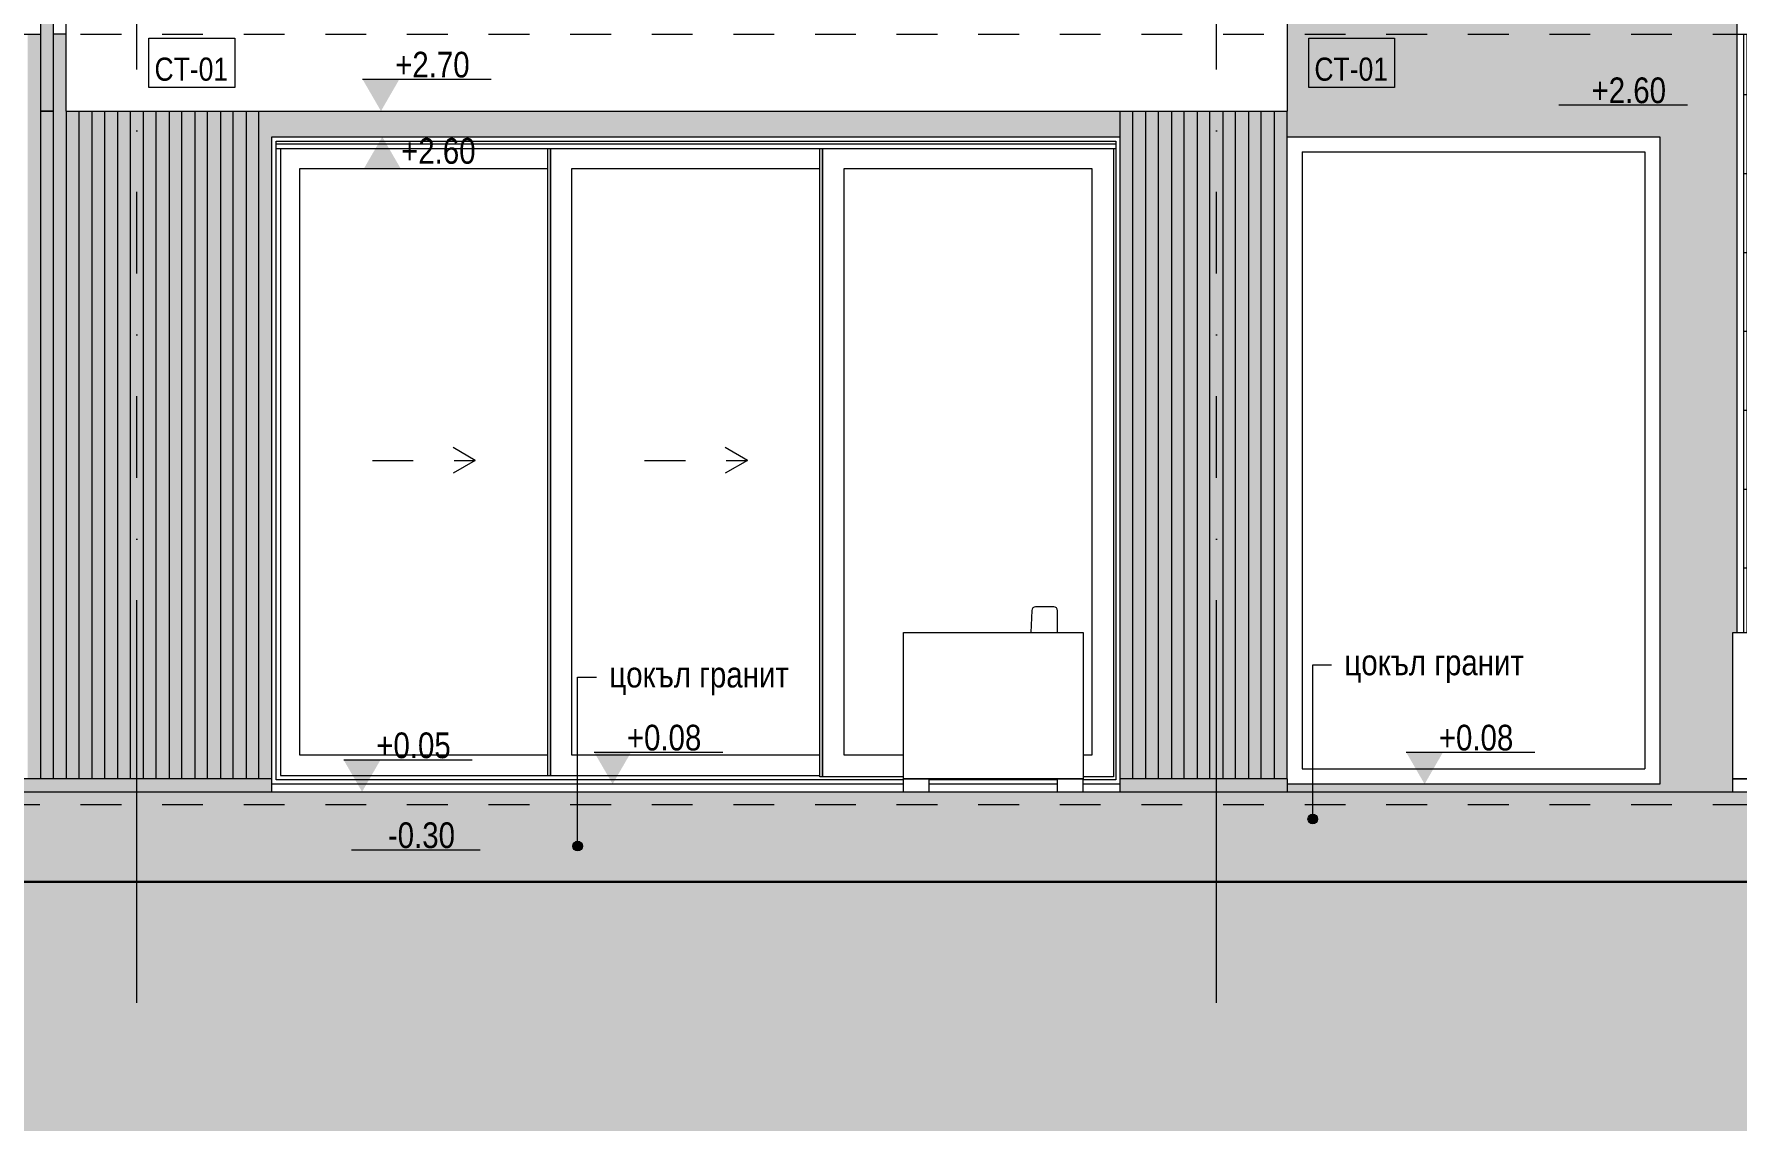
# Model space of a CAD drawing. Header units: centimetres. Extents: x -1923 to 51, y -127 to 807.
# Drawn here: x -1392 to -729, y -127 to 300 of the extents above; entities that cross this region are included whole.
import ezdxf

# ---------------------------------------------------------------- set-up
doc = ezdxf.new("R2010")
doc.units = ezdxf.units.CM
doc.linetypes.add('Dash', pattern=[31.75, 15.875, -15.875])
doc.linetypes.add('Dash dot', pattern=[79.375, 31.75, -23.8125, 0, -23.8125])
for name, color, linetype, lineweight in [('A-ANNO-NOTE', 7, 'Continuous', 9), ('A-AREA', 7, 'Continuous', 9), ('A-DETL-GENF', 7, 'Continuous', 9), ('A-FLOR', 7, 'Continuous', 9), ('A-FLOR-LEVL', 7, 'Continuous', 9), ('A-FLOR-PATT', 7, 'Continuous', 9), ('A-GLAZ', 7, 'Continuous', 5), ('A-GLAZ-CWMG', 7, 'Continuous', 9), ('A-GLAZ-HDLN', 7, 'Dash', 5), ('A-WALL', 7, 'Continuous', 9), ('A-WALL-IDEN', 7, 'Continuous', 9), ('A-WALL-PATT', 7, 'Continuous', 9), ('G-ANNO-DIMS', 7, 'Continuous', 9), ('G-ANNO-TEXT', 7, 'Continuous', 9), ('I-FURN', 7, 'Continuous', 9), ('S-GRID', 7, 'Continuous', 9)]:
    doc.layers.add(name, color=color, linetype=linetype, lineweight=lineweight)
doc.layers.add('A-DETL', color=7, linetype='Continuous', lineweight=9, true_color=0x008000)
doc.styles.add('Arial Narrow', font='ARIALN.TTF', dxfattribs={"height": 10})
doc.styles.add('Arial Narrow_1', font='ARIALN.TTF', dxfattribs={"height": 10})
doc.styles.add('Arial Narrow_3', font='ARIALN.TTF', dxfattribs={"height": 9})

# ---------------------------------------------------------------- blocks, each defined once
blk = doc.blocks.new('Sofa-10 - 900 x 700-1663874-СЕВЕР')
at = {"layer": 'I-FURN'}
for p, q in [((-1003.49, 75.56), (-1003.84, 67)), ((-994.93, 77), (-1001.99, 77)), ((-993.43, 67), (-993.43, 75.5)), ((-1053.43, 10), (-1053.43, 67)), ((-1053.43, 67), (-983.43, 67)), ((-983.43, 67), (-983.43, 10)), ((-1053.43, 10), (-1043.43, 10)), ((-1053.43, 5), (-1053.43, 10)), ((-983.43, 10), (-1053.43, 10)), ((-1043.43, 5), (-1043.43, 10)), ((-993.43, 10), (-983.43, 10)), ((-993.43, 5), (-993.43, 10)), ((-983.43, 5), (-983.43, 10))]:
    blk.add_line(p, q, dxfattribs=at)
for centre, start, end in [((-1001.99, 75.5), 90, 177.67847), ((-994.93, 75.5), 360, 90)]:
    blk.add_arc(centre, 1.5, start, end, dxfattribs=at)
blk = doc.blocks.new('Sofa-10 - 900 x 700-V1-СЕВЕР')
at = {"layer": 'I-FURN'}
for p, q in [((-688.33, 75.56), (-688.57, 67)), ((-682.28, 77), (-687.27, 77)), ((-632.78, 77), (-682.28, 77)), ((-681.21, 67), (-681.21, 75.5)), ((-631.72, 75.5), (-631.72, 67)), ((-730.71, 10), (-730.71, 67)), ((-730.71, 67), (-681.21, 67)), ((-681.21, 67), (-617.57, 67)), ((-681.21, 67), (-681.21, 10)), ((-617.57, 10), (-617.57, 67)), ((-730.71, 10), (-723.64, 10)), ((-730.71, 5), (-730.71, 10)), ((-681.21, 10), (-730.71, 10)), ((-723.64, 5), (-723.64, 10)), ((-716.57, 5), (-716.57, 10)), ((-688.29, 10), (-681.21, 10)), ((-688.29, 5), (-688.29, 10)), ((-681.21, 10), (-674.14, 10)), ((-681.21, 5), (-681.21, 10)), ((-617.57, 10), (-681.21, 10)), ((-674.14, 10), (-674.14, 5)), ((-667.07, 5), (-667.07, 10)), ((-660, 5), (-660, 10)), ((-631.72, 5), (-631.72, 10)), ((-624.65, 10), (-617.57, 10)), ((-624.65, 10), (-624.65, 5)), ((-617.57, 5), (-617.57, 10))]:
    blk.add_line(p, q, dxfattribs=at)
for centre, start_param, end_param in [((-687.27, 75.5), 0, 1.530278), ((-682.28, 75.5), 4.712389, 6.283185), ((-632.78, 75.5), 4.712389, 6.283185)]:
    blk.add_ellipse(centre, major_axis=(0, 1.5), ratio=0.707107, start_param=start_param, end_param=end_param, dxfattribs=at)
blk = doc.blocks.new('SLIDING - TRIPLE - SL_SL_SL - 330x252-2510809-СЕВЕР')
at = {"layer": 'A-GLAZ'}
for p, q in [((-1297.44, 258.3), (-970.84, 258.3)), ((-1297.44, 257.21), (-1297.44, 258.3)), ((-1297.44, 255.25), (-1297.44, 257.21)), ((-1297.44, 257.21), (-970.84, 257.21)), ((-1297.44, 9.7), (-1297.44, 255.25)), ((-970.84, 255.25), (-1297.44, 255.25)), ((-1295.74, 255.25), (-1295.74, 11.4)), ((-1191.79, 11.4), (-1191.79, 255.25)), ((-1190.76, 255.25), (-1190.76, 11.4)), ((-1190.76, 11.4), (-1190.76, 255.25)), ((-1085.96, 10.8), (-1085.96, 255.25)), ((-1084.93, 10.8), (-1084.93, 255.25)), ((-1084.93, 255.25), (-1084.93, 10.8)), ((-971.69, 255.25), (-971.69, 10.8)), ((-970.84, 258.3), (-970.84, 257.21)), ((-970.84, 257.21), (-970.84, 255.25)), ((-970.84, 255.25), (-970.84, 9.7)), ((-1288.19, 19.2), (-1288.19, 247.65)), ((-1288.19, 247.65), (-1191.79, 247.65)), ((-1182.36, 19.2), (-1182.36, 247.65)), ((-1182.36, 247.65), (-1085.96, 247.65)), ((-1076.53, 19.2), (-1076.53, 247.65)), ((-1076.53, 247.65), (-980.09, 247.65)), ((-980.09, 247.65), (-980.09, 19.2)), ((-1191.79, 19.2), (-1288.19, 19.2)), ((-1085.96, 19.2), (-1182.36, 19.2)), ((-1053.43, 19.2), (-1076.53, 19.2)), ((-980.09, 19.2), (-983.43, 19.2)), ((-1053.43, 8), (-1299.14, 8)), ((-1053.43, 9.7), (-1297.44, 9.7)), ((-1295.74, 11.4), (-1085.96, 11.4)), ((-1084.93, 10.8), (-1085.96, 10.8)), ((-1053.43, 10.8), (-1084.93, 10.8)), ((-993.43, 9.7), (-1043.43, 9.7)), ((-993.43, 8), (-1043.43, 8)), ((-971.69, 10.8), (-983.43, 10.8)), ((-970.84, 9.7), (-983.43, 9.7)), ((-969.14, 8), (-983.43, 8))]:
    blk.add_line(p, q, dxfattribs=at)
at = {"layer": 'A-GLAZ-HDLN'}
for p, q in [((-1259.98, 134), (-1219.98, 134)), ((-1219.98, 134), (-1228.64, 139)), ((-1219.98, 134), (-1228.64, 129)), ((-1154.14, 134), (-1114.14, 134)), ((-1114.14, 134), (-1122.8, 139)), ((-1114.14, 134), (-1122.8, 129))]:
    blk.add_line(p, q, dxfattribs=at)
blk = doc.blocks.new('SINGLE - F - 145x252-2508675-СЕВЕР')
at = {"layer": 'A-GLAZ'}
for p, q in [((-898.24, 254.1), (-898.24, 13.9)), ((-898.24, 254.1), (-765.04, 254.1)), ((-765.04, 254.1), (-765.04, 13.9)), ((-898.24, 13.9), (-765.04, 13.9))]:
    blk.add_line(p, q, dxfattribs=at)
blk = doc.blocks.new('Rectangular Mullion - TEC_LAMEL-2326487-СЕВЕР')
at = {"layer": 'A-GLAZ-CWMG', "true_color": 0xcfc6ba}
blk.add_hatch(color=9, dxfattribs=at).paths.add_polyline_path([(-969.19, 10), (-964.19, 10), (-964.19, 270), (-969.19, 270), (-969.19, 14.5)])
at = {"layer": 'A-GLAZ-CWMG'}
for p, q in [((-969.19, 270), (-969.19, 10)), ((-964.19, 10), (-964.19, 270)), ((-964.19, 10), (-969.19, 10))]:
    blk.add_line(p, q, dxfattribs=at)
blk = doc.blocks.new('Rectangular Mullion - TEC_LAMEL-2511645-СЕВЕР')
at = {"layer": 'A-GLAZ-CWMG', "true_color": 0xcfc6ba}
h = blk.add_hatch(color=9, dxfattribs=at)
h.paths.add_polyline_path([(-1389.14, 270), (-1384.14, 270), (-1384.14, 622.08), (-1389.14, 620.93), (-1389.14, 281.86)])
h.paths.add_polyline_path([(-1389.14, 626.06), (-1385.08, 626.99), (-1385.6, 626.99), (-1389.14, 626.17)])
at = {"layer": 'A-GLAZ-CWMG'}
for p, q in [((-1389.14, 626.17), (-1389.14, 626.06)), ((-1385.6, 626.99), (-1385.08, 626.99)), ((-1389.14, 620.93), (-1389.14, 270)), ((-1384.14, 270), (-1384.14, 622.08)), ((-1384.14, 270), (-1389.14, 270))]:
    blk.add_line(p, q, dxfattribs=at)
blk = doc.blocks.new('Rectangular Mullion - TEC_LAMEL-V5-СЕВЕР')
at = {"layer": 'A-GLAZ-CWMG', "true_color": 0xcfc6ba}
blk.add_hatch(color=9, dxfattribs=at).paths.add_polyline_path([(-1414.14, 10), (-1414.14, 270), (-1419.14, 270), (-1419.14, 10), (-1416.04, 10)])
at = {"layer": 'A-GLAZ-CWMG'}
for p, q in [((-1419.14, 270), (-1414.14, 270)), ((-1419.14, 270), (-1419.14, 10)), ((-1414.14, 10), (-1414.14, 270)), ((-1414.14, 10), (-1419.14, 10))]:
    blk.add_line(p, q, dxfattribs=at)
blk = doc.blocks.new('Spot Elevations - ELEVATION_PROJECT-150941-СЕВЕР')
at = {"layer": 'A-ANNO-NOTE'}
blk.add_hatch(color=256, dxfattribs=at).paths.add_polyline_path([(-1811.3, 587.27), (-1796.99, 587.27), (-1804.14, 574.88)])
blk.add_line((-1811.3, 587.27), (-1761.3, 587.27), dxfattribs=at)

msp = doc.modelspace()

# ---------------------------------------------------------------- hatches: boundary and pattern name
at = {"layer": 'A-DETL-GENF'}
h = msp.add_hatch(dxfattribs=at)
h.set_pattern_fill('FP1_14', color=256, style=0, pattern_type=2)
h.set_pattern_definition([(0, (-778.366, 0), (19.05, 19.05), [19.05, -19.05]), (0, (-778.366, 7.144), (19.05, 19.05), [19.05, -19.05]), (0, (-778.366, 14.287), (19.05, 19.05), [19.05, -19.05]), (90, (-775.985, 16.669), (-19.05, 19.05), [19.05, -19.05]), (90, (-768.841, 16.669), (-19.05, 19.05), [19.05, -19.05]), (90, (-761.697, 16.669), (-19.05, 19.05), [19.05, -19.05])])
h.paths.add_polyline_path([(-204.4, -127.05), (41, -127.05), (41, -30), (-1922.17, -30), (-1922.17, -127.05), (-449.79, -127.05)])
at = {"layer": 'A-FLOR-PATT', "lineweight": 5, "true_color": 0xebebeb}
msp.add_hatch(color=7, dxfattribs=at).paths.add_polyline_path([(-572.49, 0), (-567.64, 0), (-567.64, 5), (-1414.14, 5), (-1414.14, 0), (-587.83, 0)])
at = {"layer": 'A-WALL-PATT', "lineweight": 5, "true_color": 0x787878}
h = msp.add_hatch(color=8, dxfattribs=at)
h.paths.add_polyline_path([(-503.47, 270), (-264.14, 270), (-264.14, 325), (-669.14, 325), (-669.14, 270), (-511.14, 270)])
h.paths.add_polyline_path([(-879.24, 300), (-729.14, 300), (-729.14, 325), (-904.14, 325), (-904.14, 300)])
at = {"layer": 'A-WALL-PATT', "true_color": 0x787878}
h = msp.add_hatch(color=8, dxfattribs=at)
h.paths.add_polyline_path([(-879.98, 5), (-730.71, 5), (-730.71, 67), (-729.14, 67), (-729.14, 300), (-904.14, 300), (-904.14, 260), (-759.14, 260), (-759.14, 8), (-904.14, 8), (-904.14, 5), (-903.64, 5)])
h.paths.add_polyline_path([(-1344.14, 10), (-1339.14, 10), (-1339.14, 270), (-1344.14, 270), (-1344.14, 14.5)])
h.paths.add_polyline_path([(-1349.14, 10), (-1349.14, 270), (-1354.14, 270), (-1354.14, 10)])
h.paths.add_polyline_path([(-1359.14, 10), (-1359.14, 270), (-1364.14, 270), (-1364.14, 10)])
h.paths.add_polyline_path([(-1369.14, 10), (-1369.14, 270), (-1374.14, 270), (-1374.14, 10), (-1370.03, 10)])
h.paths.add_polyline_path([(-940.58, 10), (-939.19, 10), (-939.19, 270), (-944.19, 270), (-944.19, 10)])
h.paths.add_polyline_path([(-1414.14, 10), (-1409.14, 10), (-1409.14, 300), (-1414.14, 300), (-1414.14, 14.5)])
h.paths.add_polyline_path([(-1404.14, 10), (-1399.14, 10), (-1399.14, 300), (-1404.14, 300), (-1404.14, 14.5)])
h.paths.add_polyline_path([(-1334.14, 10), (-1329.14, 10), (-1329.14, 270), (-1334.14, 270), (-1334.14, 14.5)])
h.paths.add_polyline_path([(-1324.14, 10), (-1319.14, 10), (-1319.14, 270), (-1324.14, 270), (-1324.14, 14.5)])
h.paths.add_polyline_path([(-1394.14, 10), (-1389.14, 10), (-1389.14, 300), (-1394.14, 300), (-1394.14, 30.23)])
h.paths.add_polyline_path([(-1384.14, 10), (-1379.14, 10), (-1379.14, 300), (-1384.14, 300), (-1384.14, 30.23)])
h.paths.add_polyline_path([(-934.19, 10), (-929.19, 10), (-929.19, 270), (-934.19, 270), (-934.19, 30.23)])
h.paths.add_polyline_path([(-924.19, 10), (-919.19, 10), (-919.19, 270), (-924.19, 270), (-924.19, 30.23)])
h.paths.add_polyline_path([(-914.19, 10), (-909.19, 10), (-909.19, 270), (-914.19, 270), (-914.19, 30.23)])
h.paths.add_polyline_path([(-1314.14, 10), (-1309.14, 10), (-1309.14, 270), (-1314.14, 270), (-1314.14, 14.5)])
h.paths.add_polyline_path([(-1299.14, 10), (-1299.14, 260), (-969.19, 260), (-969.19, 270), (-1304.14, 270), (-1304.14, 10)])
h.paths.add_polyline_path([(-1724.14, 10), (-1724.14, 300), (-1729.14, 300), (-1729.14, 10)])
h.paths.add_polyline_path([(-1734.14, 10), (-1734.14, 300), (-1738.12, 300), (-1738.12, 10)])
h.paths.add_polyline_path([(-949.19, 10), (-949.19, 270), (-954.19, 269.98), (-954.19, 10)])
h.paths.add_polyline_path([(-964.19, 10), (-959.19, 10), (-959.19, 270), (-964.19, 270), (-964.19, 14.5)])
h.paths.add_polyline_path([(-1462.05, 260), (-1419.14, 260), (-1419.14, 300), (-1719.14, 300), (-1719.14, 260), (-1492.72, 260)])
at = {"layer": 'A-WALL-PATT', "true_color": 0x8b8b8b}
h = msp.add_hatch(dxfattribs=at)
h.set_pattern_fill('FP1_6', color=252, style=0, pattern_type=2)
h.set_pattern_definition([(0, (-643.89, 0), (16.51, 30.709), [0.8382, -15.672]), (90, (-660.4, 0), (-16.51, 30.709), [30.709, 0]), (90, (-659.13, 0), (-16.51, 30.709), [30.709, 0])])
h.paths.add_polyline_path([(-716.57, 5), (-688.29, 5), (-688.29, 10), (-716.57, 10), (-716.57, 6.63)])
h.paths.add_polyline_path([(-725.86, 67), (-688.57, 67), (-688.28, 75.94), (-688.17, 76.28), (-688, 76.58), (-687.78, 76.81), (-687.53, 76.95), (-687.27, 77), (-669.14, 77), (-669.14, 300), (-729.14, 300), (-729.14, 67)])
at = {"layer": 'A-WALL-PATT', "lineweight": 5, "true_color": 0xebebeb}
for points in [[(-1414.14, 5), (-1299.14, 5), (-1299.14, 10), (-1419.14, 10), (-1419.14, 5), (-1414.86, 5)], [(-909.91, 5), (-904.14, 5), (-904.14, 10), (-969.14, 10), (-969.14, 5), (-940.58, 5)], [(-1414.14, -30), (-567.64, -30), (-567.64, 0), (-1414.14, 0), (-1414.14, -1.23)]]:
    msp.add_hatch(color=7, dxfattribs=at).paths.add_polyline_path(points)
at = {"layer": 'G-ANNO-TEXT'}
h = msp.add_hatch(color=256, dxfattribs=at)
edge = h.paths.add_edge_path()
edge.add_arc((-894.16, -5.6), 1.87, 0, 360)
h = msp.add_hatch(color=256, dxfattribs=at)
edge = h.paths.add_edge_path()
edge.add_arc((-1180.16, -16.15), 1.88, 0, 360)

# ---------------------------------------------------------------- linework, layer by layer
at = {"layer": 'A-AREA'}
msp.add_line((-1379.14, 300), (-1384.14, 300), dxfattribs=at)
at = {"layer": 'A-DETL', "color": 7, "lineweight": 30}
msp.add_line((41, -30), (-1922.17, -30), dxfattribs=at)
at = {"layer": 'A-FLOR'}
msp.add_line((-1814.14, 5), (-199.14, 5), dxfattribs=at)
at = {"layer": 'A-FLOR-LEVL', "linetype": 'Dash'}
for p, q in [((-1881.56, 300), (-17.46, 300)), ((-1881.56, 0), (-17.46, 0))]:
    msp.add_line(p, q, dxfattribs=at)
at = {"layer": 'A-WALL'}
for p, q in [((-729.14, 730.58), (-729.14, 67)), ((-904.14, 553.81), (-904.14, 270)), ((-1379.14, 270), (-1379.14, 325)), ((-1379.14, 270), (-904.14, 270)), ((-1299.14, 5), (-1299.14, 260)), ((-1299.14, 260), (-969.19, 260)), ((-904.14, 10), (-904.14, 260)), ((-904.14, 260), (-759.14, 260)), ((-759.14, 260), (-759.14, 8)), ((-1299.14, 10), (-1419.14, 10)), ((-969.14, 5), (-969.14, 10)), ((-904.14, 10), (-969.14, 10)), ((-904.14, 10), (-904.14, 5)), ((-759.14, 8), (-904.14, 8))]:
    msp.add_line(p, q, dxfattribs=at)
at = {"layer": 'A-WALL-IDEN', "flags": 128}
for points in [[(-1347.01, 298.45), (-1313.56, 298.45), (-1313.56, 279.25), (-1347.01, 279.25)], [(-895.76, 298.45), (-862.31, 298.45), (-862.31, 279.25), (-895.76, 279.25)]]:
    msp.add_lwpolyline(points, close=True, dxfattribs=at)
at = {"layer": 'G-ANNO-TEXT'}
for p, q in [((-894.16, 54.36), (-886.84, 54.36)), ((-894.16, -5.6), (-894.16, 54.36)), ((-1180.16, 49.61), (-1172.84, 49.61)), ((-1180.16, -16.15), (-1180.16, 49.61))]:
    msp.add_line(p, q, dxfattribs=at)
for centre, radius in [((-894.16, -5.6), 1.87), ((-1180.16, -16.15), 1.88)]:
    msp.add_circle(centre, radius, dxfattribs=at)
at = {"layer": 'S-GRID', "color": 1, "linetype": 'Dash dot', "lineweight": 18, "true_color": 0xff0000}
for p, q in [((-1351.64, 47.81), (-1351.64, 652.09)), ((-931.64, 47.81), (-931.64, 652.09))]:
    msp.add_line(p, q, dxfattribs=at)
at = {"layer": 'S-GRID', "color": 1, "lineweight": 18, "true_color": 0xff0000}
for p, q in [((-1351.64, -77.19), (-1351.64, 47.81)), ((-931.64, -77.19), (-931.64, 47.81))]:
    msp.add_line(p, q, dxfattribs=at)

# ---------------------------------------------------------------- block references
at = {"layer": 'A-GLAZ'}
for name in ['SLIDING - TRIPLE - SL_SL_SL - 330x252-2510809-СЕВЕР', 'SINGLE - F - 145x252-2508675-СЕВЕР']:
    msp.add_blockref(name, (0, 0), dxfattribs=at)
at = {"layer": 'A-GLAZ-CWMG'}
for name, p in [('Rectangular Mullion - TEC_LAMEL-2511645-СЕВЕР', (0, 0)), ('Rectangular Mullion - TEC_LAMEL-V5-СЕВЕР', (30, 0)), ('Rectangular Mullion - TEC_LAMEL-2326487-СЕВЕР', (-409.95, 0)), ('Rectangular Mullion - TEC_LAMEL-2326487-СЕВЕР', (-399.95, 0)), ('Rectangular Mullion - TEC_LAMEL-2326487-СЕВЕР', (-389.95, 0)), ('Rectangular Mullion - TEC_LAMEL-2326487-СЕВЕР', (-379.95, 0)), ('Rectangular Mullion - TEC_LAMEL-2326487-СЕВЕР', (-369.95, 0)), ('Rectangular Mullion - TEC_LAMEL-2326487-СЕВЕР', (-359.95, 0)), ('Rectangular Mullion - TEC_LAMEL-2326487-СЕВЕР', (-349.95, 0)), ('Rectangular Mullion - TEC_LAMEL-2326487-СЕВЕР', (-339.95, 0)), ('Rectangular Mullion - TEC_LAMEL-2326487-СЕВЕР', (0, 0)), ('Rectangular Mullion - TEC_LAMEL-2326487-СЕВЕР', (10, 0)), ('Rectangular Mullion - TEC_LAMEL-2326487-СЕВЕР', (20, 0)), ('Rectangular Mullion - TEC_LAMEL-2326487-СЕВЕР', (30, 0)), ('Rectangular Mullion - TEC_LAMEL-2326487-СЕВЕР', (40, 0)), ('Rectangular Mullion - TEC_LAMEL-2326487-СЕВЕР', (50, 0)), ('Rectangular Mullion - TEC_LAMEL-2326487-СЕВЕР', (60, 0))]:
    msp.add_blockref(name, p, dxfattribs=at)
at = {"layer": 'G-ANNO-DIMS'}
for p in [(547.46, -304.88), (1012.91, -314.88), (637.59, -566.88), (953.48, -566.88), (540.11, -569.88), (543.15, -604.88)]:
    msp.add_blockref('Spot Elevations - ELEVATION_PROJECT-150941-СЕВЕР', p, dxfattribs=at)
at = {"layer": 'G-ANNO-DIMS', "extrusion": (0, 0, -1), "rotation": 180}
msp.add_blockref('Spot Elevations - ELEVATION_PROJECT-150941-СЕВЕР', (-547.98, 834.88), dxfattribs=at)
at = {"layer": 'I-FURN'}
for name in ['Sofa-10 - 900 x 700-1663874-СЕВЕР', 'Sofa-10 - 900 x 700-V1-СЕВЕР']:
    msp.add_blockref(name, (0, 0), dxfattribs=at)

# ---------------------------------------------------------------- texts
at = {"layer": 'A-WALL-IDEN', "char_height": 9, "width": 28.45, "attachment_point": 5, "line_spacing_factor": 0.949189, "style": 'Arial Narrow_3'}
for insert in [(-1330.46, 286.26), (-879.21, 286.26)]:
    msp.add_mtext('\\pt25.00002,50.00004,74.99997,99.99999,125.00001,150.00003,174.99996,199.99998,225,250.00002,275.00004,299.99997,324.99999,350.00001,375.00003,399.99996,424.99998,450,475.00002,500.00004,524.99997,549.99999,575.00001,600.00003,624.99996,649.99998,675,700.00002,725.00004,749.99997,774.99999,800.00001;{\\fArial Narrow|b0|i0|c204|p34;СТ}-01', dxfattribs=dict(at, insert=insert))
at = {"layer": 'G-ANNO-DIMS', "char_height": 10, "attachment_point": 1, "line_spacing_factor": 0.974696, "style": 'Arial Narrow'}
for s, insert, width in [('+2.70', (-1251.17, 293.09), 34.7536), ('+2.60', (-785.72, 283.09), 34.7536), ('+2.60', (-1248.86, 259.49), 34.7536), ('+0.05', (-1258.52, 28.09), 34.7536), ('+0.08', (-1161.03, 31.09), 34.7536), ('+0.08', (-845.14, 31.09), 34.7536), ('-0.30', (-1253.99, -6.91), 31.1923)]:
    msp.add_mtext(s, dxfattribs=dict(at, insert=insert, width=width))
at = {"layer": 'G-ANNO-TEXT', "char_height": 10, "width": 112.8, "attachment_point": 1, "line_spacing_factor": 0.949189, "style": 'Arial Narrow_1'}
for insert in [(-1167.84, 55.62), (-881.84, 60.37)]:
    msp.add_mtext('\\pt15,30,45,60,75,90,105,120,135,150,165,180,195,210,225,240,255,270,285,300,315,330,345,360,375,390,405,420,435,450,465,480;{\\fArial Narrow|b0|i0|c204|p34;цокъл гранит}', dxfattribs=dict(at, insert=insert))

doc.saveas('drawing.dxf')
